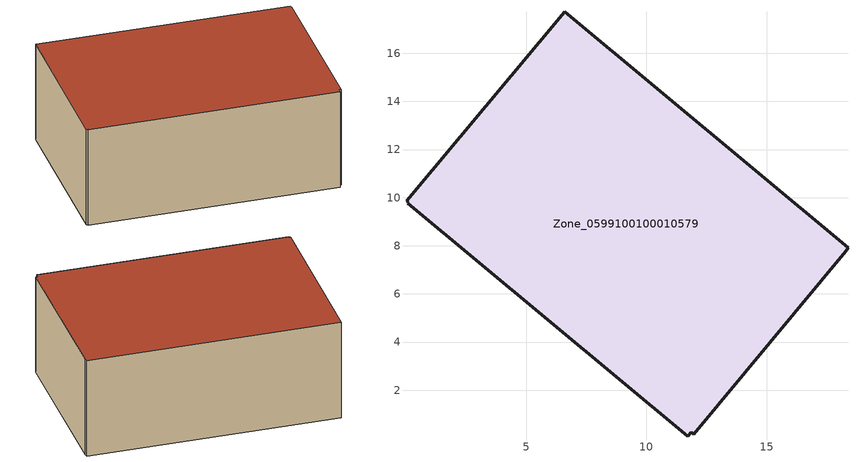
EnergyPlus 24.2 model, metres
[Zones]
Zone_0599100100010579
 floor ground (C_G): 18.29,7.77 11.96,0.17 11.86,0.26 11.72,0.09 0.08,9.76 0.12,9.8 0.03,9.87 6.61,17.72 18.38,7.93 z0
 wall outside (C_F): 0.03,9.87 0.12,9.8 0.08,9.76 11.72,0.09 11.86,0.26 11.96,0.17 18.29,7.77 18.38,7.93 6.61,17.72 0.03,9.87 z0:6.33
 roof outside (C_R): 11.96,0.17 18.29,7.77 18.38,7.93 6.61,17.72 0.03,9.87 0.12,9.8 0.08,9.76 11.72,0.09 11.86,0.26 z6.33
[BUILDING]
Pand.0599100100010579: North Axis=0; Terrain=City; Loads Convergence Tolerance Value=0.04; Temperature Convergence Tolerance Value=0.4; Solar Distribution=FullExterior; Maximum Number of Warmup Days=25; Minimum Number of Warmup Days=1
[Site:Location]
Rotterdam.The.Hague.AP_ZH_NLD Design_Conditions: Latitude=51.96; Longitude=4.45; Time Zone=1; Elevation=-4.5
[SITE:GROUNDTEMPERATURE:BUILDINGSURFACE]
18, 18, 18, 18, 18, 18, 18, 18, 18, 18, 18, 18
[MATERIAL] Thermal Absorptance=0.9; Solar Absorptance=0.7; Visible Absorptance=0.7
Name | Roughness | Thickness | Conductivity | Density | Specific Heat
G.D.2015-2018 | MediumSmooth | 0.15 | 0.0428571 | 540 | 1210
F.D.2015-2018 | Rough | 0.3 | 0.0666667 | 1920 | 840
R.D.2015-2018 | MediumRough | 0.2 | 0.0333333 | 1500 | 1000
[CONSTRUCTION]
C_G: G.D.2015-2018
C_F: F.D.2015-2018
C_R: R.D.2015-2018
[ZONE]
Zone_0599100100010579: Type=1; Multiplier=1; Ceiling Height=Autocalculate; Volume=Autocalculate; Floor Area=autocalculate; Part of Total Floor Area=Yes
[ZONEINFILTRATION:DESIGNFLOWRATE]
Infil_Zone_0599100100010579: Zone or ZoneList or Space or SpaceList=Zone_0599100100010579; Schedule=AlwaysOn; Design Flow Rate Calculation Method=Flow/Area; Flow Rate per Floor Area=0.0021; Constant Term Coefficient=1; Temperature Term Coefficient=0; Velocity Term Coefficient=0; Velocity Squared Term Coefficient=0
[HVACTEMPLATE:ZONE:IDEALLOADSAIRSYSTEM]
Zone_0599100100010579: Maximum Heating Supply Air Temperature=50; Minimum Cooling Supply Air Temperature=13; Maximum Heating Supply Air Humidity Ratio=0.0156; Minimum Cooling Supply Air Humidity Ratio=0.0077; Heating Limit=NoLimit; Cooling Limit=NoLimit; Dehumidification Control Type=ConstantSensibleHeatRatio; Cooling Sensible Heat Ratio=0.7; Dehumidification Setpoint=60; Humidification Control Type=None; Humidification Setpoint=30; Outdoor Air Method=None; Outdoor Air Flow Rate per Person=0.00944; Outdoor Air Flow Rate per Zone Floor Area=0; Outdoor Air Flow Rate per Zone=0; Demand Controlled Ventilation Type=None; Outdoor Air Economizer Type=NoEconomizer; Heat Recovery Type=None; Sensible Heat Recovery Effectiveness=0.7; Latent Heat Recovery Effectiveness=0.65
[ZONECONTROL:THERMOSTAT]
ThermostatControl_Zone_0599100100010579: Zone or ZoneList=Zone_0599100100010579; Control Type Schedule=DualSetpointControlType; Control 1=Thermostat_Zone_0599100100010579; Temperature Difference Between Cutout And Setpoint=0
[THERMOSTATSETPOINT:DUALSETPOINT]
Thermostat_Zone_0599100100010579: Heating Setpoint Temperature Schedule=HeatingSetpoint_Zone_0599100100010579; Cooling Setpoint Temperature Schedule=CoolingSetpoint_Zone_0599100100010579
[SCHEDULE:COMPACT]
HeatingSetpoint_Zone_0599100100010579: Through: 12/31, For: AllDays, Until: 24:00, 21
CoolingSetpoint_Zone_0599100100010579: Through: 12/31, For: AllDays, Until: 24:00, 24
DualSetpointControlType: Through: 12/31, For: AllDays, Until: 24:00, 4
AlwaysOn: Through: 12/31, For: AllDays, Until: 24:00, 1
